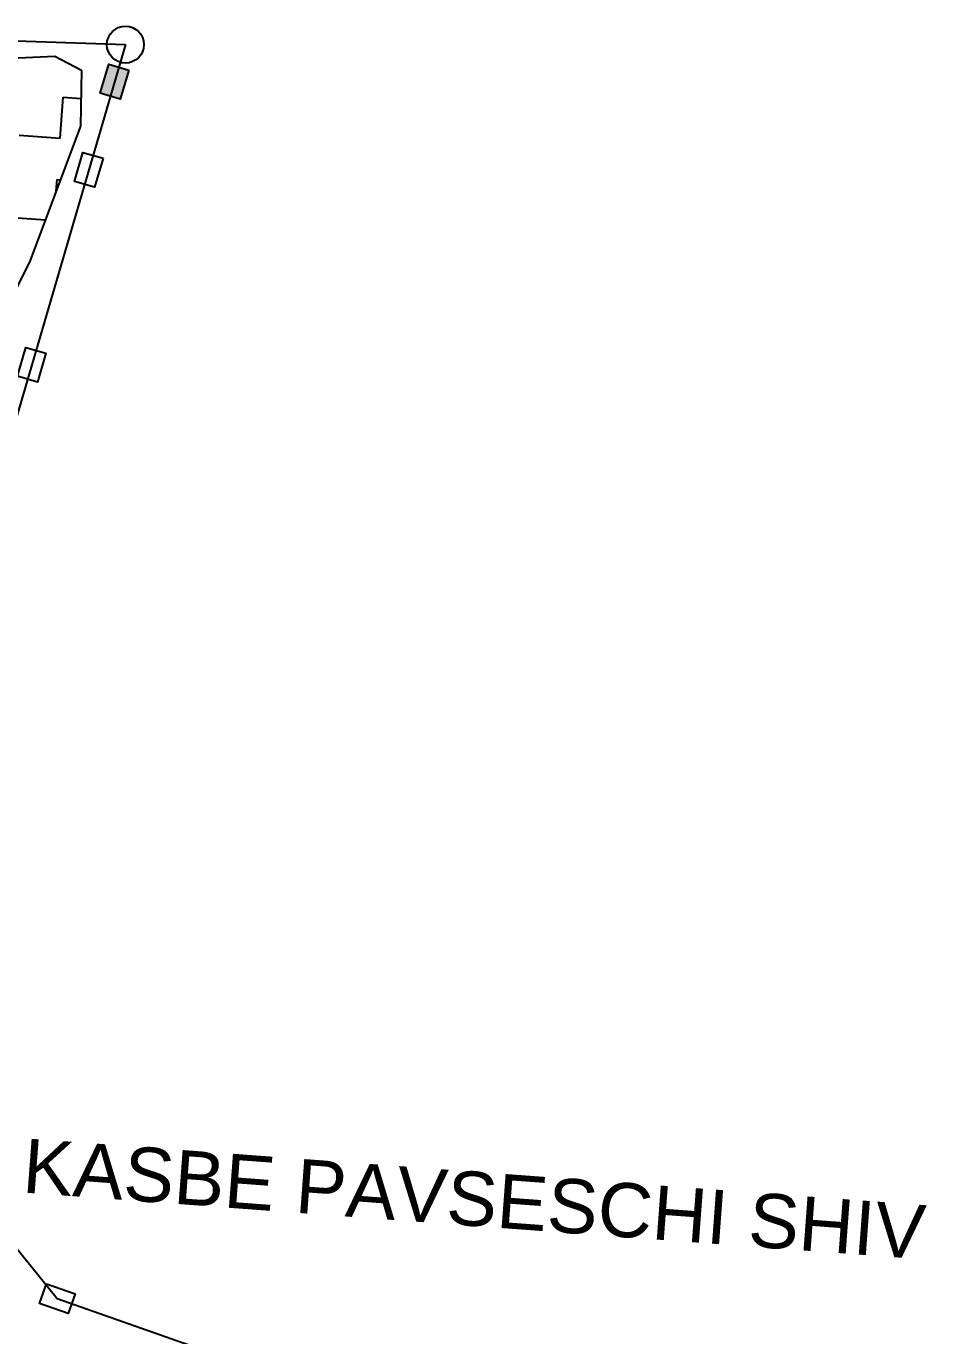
# Model space of a CAD drawing. Header units: metres. Extents: x 317417 to 320594, y 1863773 to 1867597.
# Drawn here: x 319778 to 320192, y 1865968 to 1866570 of the extents above; entities that cross this region are included whole.
import ezdxf

# ---------------------------------------------------------------- set-up
doc = ezdxf.new("R2010")
doc.units = ezdxf.units.M
doc.header["$MEASUREMENT"] = 0
for name, color, linetype in [('POLY_HATCH', 12, 'Continuous'), ('TEXT_MAPOUT', 7, 'Continuous'), ('V_BOUND_LINE', 7, 'Continuous')]:
    doc.layers.add(name, color=color, linetype=linetype)
doc.styles.get("Standard").update_dxf_attribs({"font": 'arial.ttf'})

msp = doc.modelspace()

# ---------------------------------------------------------------- hatches: boundary and pattern name
msp.add_hatch(color=256).paths.add_polyline_path([(319812.38, 1866539.56), (319821.58, 1866536.87), (319825.48, 1866550.17), (319816.27, 1866552.87)])

# ---------------------------------------------------------------- linework, layer by layer
for points in [[(319825.48, 1866550.17), (319821.58, 1866536.87), (319812.38, 1866539.56), (319816.27, 1866552.87)], [(319813.62, 1866509.64), (319809.72, 1866496.34), (319800.52, 1866499.03), (319804.41, 1866512.34)], [(319774.29, 1866409.43), (319778.18, 1866422.73), (319787.39, 1866420.04), (319783.49, 1866406.73)], [(319787.67, 1865992.29), (319800.75, 1865987.69), (319797.57, 1865978.64), (319784.49, 1865983.24)]]:
    msp.add_lwpolyline(points, close=True)
msp.add_circle((319823.91, 1866561.88), 8.48)
at = {"layer": 'POLY_HATCH'}
for p, q in [((319753.35, 1866554.92), (319791.48, 1866556.64)), ((319791.48, 1866556.64), (319803.67, 1866550.17)), ((319803.67, 1866550.17), (319803.28, 1866524.38)), ((319803.28, 1866524.38), (319779.88, 1866461.84)), ((319779.88, 1866461.84), (319757.9, 1866418.43))]:
    msp.add_line(p, q, dxfattribs=at)
at = {"layer": 'POLY_HATCH', "linetype": 'Continuous'}
for p, q in [((319793.93, 1866518.84), (319795.34, 1866537.77)), ((319795.34, 1866537.77), (319803.47, 1866537.16)), ((319775.01, 1866520.25), (319793.93, 1866518.84)), ((319792.13, 1866494.58), (319792.53, 1866499.91)), ((319792.53, 1866499.91), (319794.08, 1866499.8)), ((319772.19, 1866482.39), (319787.15, 1866481.28))]:
    msp.add_line(p, q, dxfattribs=at)
at = {"layer": 'V_BOUND_LINE'}
for p, q in [((319698.14, 1866566.23), (319823.91, 1866561.88)), ((319823.91, 1866561.88), (319754.19, 1866323.7)), ((319747.06, 1866041.67), (319792.62, 1865985.47)), ((319792.62, 1865985.47), (319891.25, 1865950.83))]:
    msp.add_line(p, q, dxfattribs=at)

# ---------------------------------------------------------------- texts
at = {"layer": 'TEXT_MAPOUT'}
msp.add_text('KASBE PAVSESCHI SHIV', height=24.9053, rotation=355.75189, dxfattribs=at).set_placement((319776.11, 1866034.28))

doc.saveas('drawing.dxf')
